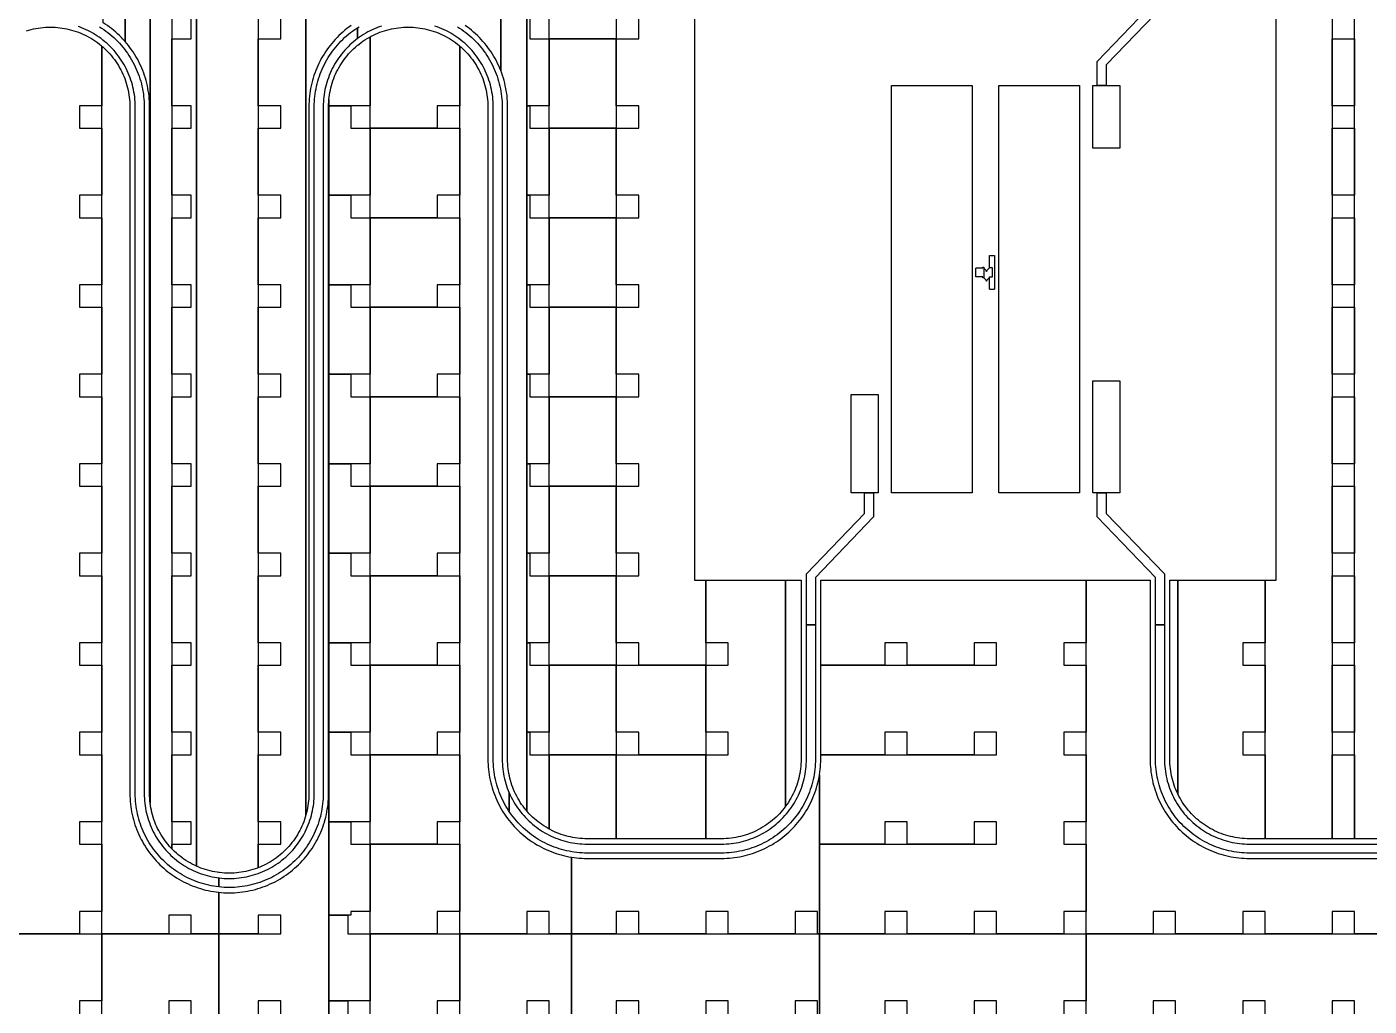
# Model space of a CAD drawing. Extents: x -4500 to 4500, y -3250 to 3250.
# Drawn here: x -1071 to 429, y 57 to 1151 of the extents above; entities that cross this region are included whole.
import ezdxf

# ---------------------------------------------------------------- set-up
doc = ezdxf.new("R2010")
doc.units = 0
for name, color, linetype in [('L136D1_1t1_SIS_junction', 5, 'CONTINUOUS'), ('L1D10', 1, 'CONTINUOUS'), ('L1D100', 4, 'CONTINUOUS'), ('L1D11', 2, 'CONTINUOUS')]:
    doc.layers.add(name, color=color, linetype=linetype)

# ---------------------------------------------------------------- blocks, each defined once
blk = doc.blocks.new('TOP_main_1_Cheese_100')
at = {"layer": 'L1D100'}
for points in [[(445.01, 243.6), (412.5, 243.6), (412.5, 1956.6), (506.006, 1956.6)], [(-541.621, 1463.6), (-541.621, 1101.798), (-542.734, 1104.535), (-543.919, 1107.242), (-545.175, 1109.916), (-546.503, 1112.556), (-547.9, 1115.16), (-549.366, 1117.725), (-550.9, 1120.251), (-552.5, 1122.735), (-554.167, 1125.175), (-555.897, 1127.57), (-557.691, 1129.919), (-559.546, 1132.218), (-561.462, 1134.468), (-563.437, 1136.665), (-565.47, 1138.81), (-567.56, 1140.899), (-569.704, 1142.932), (-571.902, 1144.907), (-574.151, 1146.823), (-576.451, 1148.679), (-578.799, 1150.472), (-581.194, 1152.203)], [(-933.351, 1237.5), (-933.351, 283.394), (-933.635, 286.067), (-933.838, 288.747), (-933.959, 291.433), (-934, 294.12), (-934, 1061.38), (-934.039, 1064.334), (-934.157, 1067.287), (-934.354, 1070.235), (-934.629, 1073.177), (-934.982, 1076.111), (-935.413, 1079.034), (-935.922, 1081.945), (-936.508, 1084.841), (-937.171, 1087.72), (-937.91, 1090.581), (-938.726, 1093.421), (-939.616, 1096.239), (-940.582, 1099.032), (-941.621, 1101.798), (-942.734, 1104.535), (-943.919, 1107.242), (-945.175, 1109.916), (-946.503, 1112.556), (-947.9, 1115.16), (-949.366, 1117.725), (-950.9, 1120.251), (-952.5, 1122.735), (-954.167, 1125.175), (-955.897, 1127.57), (-957.691, 1129.919), (-959.546, 1132.218), (-961.462, 1134.468), (-961.462, 1237.5)], [(-909, 1237.5), (-909, 232.292), (-909.807, 233.124), (-911.62, 235.109), (-913.372, 237.148), (-913.656, 237.5), (-915.061, 239.239), (-916.687, 241.379), (-918.247, 243.568), (-919.741, 245.803), (-921.166, 248.083), (-922.522, 250.404), (-923.807, 252.765), (-925.02, 255.164), (-926.16, 257.598), (-927.226, 260.065), (-928.217, 262.564), (-929.132, 265.092), (-929.971, 267.646), (-930.731, 270.224), (-931.414, 272.824), (-932.018, 275.443), (-932.542, 278.08), (-932.987, 280.731), (-933.351, 283.394), (-933.351, 1237.5)], [(-881.533, 1237.5), (-881.533, 212.971), (-883.967, 214.111), (-886.366, 215.324), (-888.727, 216.609), (-891.048, 217.965), (-893.327, 219.39), (-895.562, 220.883), (-897.751, 222.443), (-899.892, 224.069), (-901.983, 225.759), (-904.021, 227.511), (-906.006, 229.323), (-907.935, 231.195), (-909, 232.292), (-909, 237.5), (-887.5, 237.5), (-887.5, 262.5), (-909, 262.5), (-909, 337.5), (-887.5, 337.5), (-887.5, 362.5), (-909, 362.5), (-909, 437.5), (-887.5, 437.5), (-887.5, 462.5), (-909, 462.5), (-909, 537.5), (-887.5, 537.5), (-887.5, 562.5), (-909, 562.5), (-909, 637.5), (-887.5, 637.5), (-887.5, 662.5), (-909, 662.5), (-909, 737.5), (-887.5, 737.5), (-887.5, 762.5), (-909, 762.5), (-909, 837.5), (-887.5, 837.5), (-887.5, 862.5), (-909, 862.5), (-909, 937.5), (-887.5, 937.5), (-887.5, 962.5), (-909, 962.5), (-909, 1037.5), (-887.5, 1037.5), (-887.5, 1062.5), (-909, 1062.5), (-909, 1137.5), (-887.5, 1137.5), (-887.5, 1162.5)], [(-812.5, 1237.5), (-812.5, 211.284), (-813.434, 210.913), (-815.961, 209.998), (-818.515, 209.16), (-821.093, 208.399), (-823.693, 207.716), (-826.313, 207.113), (-828.949, 206.588), (-831.6, 206.144), (-834.263, 205.779), (-836.937, 205.496), (-839.617, 205.293), (-842.302, 205.171), (-844.99, 205.13), (-845.01, 205.13), (-847.698, 205.171), (-850.383, 205.293), (-853.063, 205.496), (-855.737, 205.779), (-856.808, 205.926), (-858.4, 206.144), (-861.051, 206.588), (-863.687, 207.113), (-866.307, 207.716), (-868.907, 208.399), (-871.485, 209.16), (-874.039, 209.998), (-876.566, 210.913), (-879.065, 211.904), (-881.533, 212.971), (-881.533, 1237.5)], [(-759.269, 1237.5), (-759.269, 270.224), (-760.029, 267.646), (-760.868, 265.092), (-761.783, 262.564), (-762.774, 260.065), (-763.84, 257.598), (-764.98, 255.164), (-766.193, 252.765), (-767.478, 250.404), (-768.834, 248.083), (-770.259, 245.803), (-771.753, 243.568), (-773.313, 241.379), (-774.939, 239.239), (-776.628, 237.148), (-778.38, 235.109), (-780.193, 233.124), (-782.065, 231.195), (-783.994, 229.323), (-785.979, 227.511), (-788.017, 225.759), (-790.108, 224.069), (-792.249, 222.443), (-794.438, 220.883), (-796.673, 219.39), (-798.952, 217.965), (-801.273, 216.609), (-803.634, 215.324), (-806.033, 214.111), (-808.467, 212.971), (-810.935, 211.904), (-812.5, 211.284), (-812.5, 237.5), (-787.5, 237.5), (-787.5, 262.5), (-812.5, 262.5), (-812.5, 337.5), (-787.5, 337.5), (-787.5, 362.5), (-812.5, 362.5), (-812.5, 437.5), (-787.5, 437.5), (-787.5, 462.5), (-812.5, 462.5), (-812.5, 537.5), (-787.5, 537.5), (-787.5, 562.5), (-812.5, 562.5), (-812.5, 637.5), (-787.5, 637.5), (-787.5, 662.5), (-812.5, 662.5), (-812.5, 737.5), (-787.5, 737.5), (-787.5, 762.5), (-812.5, 762.5), (-812.5, 837.5), (-787.5, 837.5), (-787.5, 862.5), (-812.5, 862.5), (-812.5, 937.5), (-787.5, 937.5), (-787.5, 962.5), (-812.5, 962.5), (-812.5, 1037.5), (-787.5, 1037.5), (-787.5, 1062.5), (-812.5, 1062.5), (-812.5, 1137.5), (-787.5, 1137.5), (-787.5, 1162.5)], [(-708.806, 1152.203), (-711.201, 1150.472), (-713.549, 1148.679), (-715.849, 1146.823), (-718.098, 1144.907), (-720.296, 1142.932), (-722.44, 1140.899), (-724.53, 1138.81), (-726.563, 1136.665), (-728.538, 1134.468), (-730.454, 1132.218), (-732.309, 1129.919), (-734.103, 1127.57), (-735.833, 1125.175), (-737.5, 1122.735), (-739.1, 1120.251), (-740.634, 1117.725), (-742.1, 1115.16), (-743.497, 1112.556), (-744.825, 1109.916), (-746.081, 1107.242), (-747.266, 1104.535), (-748.379, 1101.798), (-749.418, 1099.032), (-750.384, 1096.239), (-751.274, 1093.421), (-752.09, 1090.581), (-752.829, 1087.72), (-753.492, 1084.841), (-754.078, 1081.945), (-754.587, 1079.034), (-755.018, 1076.111), (-755.371, 1073.177), (-755.646, 1070.235), (-755.843, 1067.287), (-755.961, 1064.334), (-756, 1061.38), (-756, 294.12), (-756.041, 291.433), (-756.162, 288.747), (-756.365, 286.067), (-756.649, 283.394), (-757.013, 280.731), (-757.458, 278.08), (-757.982, 275.443), (-758.586, 272.824), (-759.269, 270.224), (-759.269, 1237.5)], [(-325, 1182.6), (-325, 532.6), (-312.5, 532.6), (-312.5, 437.5), (-387.5, 437.5), (-387.5, 462.5), (-412.5, 462.5), (-412.5, 537.5), (-387.5, 537.5), (-387.5, 562.5), (-412.5, 562.5), (-412.5, 637.5), (-387.5, 637.5), (-387.5, 662.5), (-412.5, 662.5), (-412.5, 737.5), (-387.5, 737.5), (-387.5, 762.5), (-412.5, 762.5), (-412.5, 837.5), (-387.5, 837.5), (-387.5, 862.5), (-412.5, 862.5), (-412.5, 937.5), (-387.5, 937.5), (-387.5, 962.5), (-412.5, 962.5), (-412.5, 1037.5), (-387.5, 1037.5), (-387.5, 1062.5), (-412.5, 1062.5), (-412.5, 1137.5), (-387.5, 1137.5), (-387.5, 1162.5)], [(-512.5, 1162.5), (-512.5, 274.603), (-513.372, 275.617), (-515.061, 277.708), (-516.687, 279.849), (-518.247, 282.038), (-519.741, 284.273), (-521.166, 286.552), (-522.522, 288.873), (-523.807, 291.234), (-525.02, 293.633), (-526.16, 296.067), (-527.226, 298.535), (-528.217, 301.034), (-529.132, 303.561), (-529.971, 306.115), (-530.454, 307.753), (-530.731, 308.693), (-531.414, 311.293), (-532.018, 313.913), (-532.542, 316.549), (-532.987, 319.2), (-533.351, 321.863), (-533.635, 324.537), (-533.838, 327.217), (-533.959, 329.902), (-534, 332.59), (-534, 1061.38), (-534.015, 1062.5), (-534.039, 1064.334), (-534.157, 1067.287), (-534.354, 1070.235), (-534.629, 1073.177), (-534.982, 1076.111), (-535.413, 1079.034), (-535.922, 1081.945), (-536.508, 1084.841), (-537.171, 1087.72), (-537.91, 1090.581), (-538.726, 1093.421), (-539.616, 1096.239), (-540.582, 1099.032), (-541.621, 1101.798), (-541.621, 1162.5)], [(-1071.485, 1146.34), (-1068.907, 1147.101), (-1066.307, 1147.784), (-1063.687, 1148.387), (-1061.051, 1148.912), (-1058.4, 1149.356), (-1055.737, 1149.721), (-1053.063, 1150.004), (-1050.383, 1150.207), (-1047.698, 1150.329), (-1045.01, 1150.37), (-1044.99, 1150.37), (-1042.302, 1150.329), (-1039.617, 1150.207), (-1036.937, 1150.004), (-1034.263, 1149.721), (-1031.6, 1149.356), (-1028.949, 1148.912), (-1026.313, 1148.387), (-1023.693, 1147.784), (-1021.093, 1147.101), (-1018.515, 1146.34), (-1015.961, 1145.502), (-1013.434, 1144.587), (-1010.935, 1143.596), (-1008.467, 1142.529), (-1006.033, 1141.389), (-1003.634, 1140.176), (-1001.273, 1138.891), (-998.952, 1137.535), (-996.673, 1136.11), (-994.438, 1134.617), (-992.249, 1133.057), (-990.108, 1131.431), (-988.017, 1129.741), (-987.5, 1129.297), (-987.5, 1062.5), (-1012.5, 1062.5), (-1012.5, 1037.5), (-987.5, 1037.5), (-987.5, 962.5), (-1012.5, 962.5), (-1012.5, 937.5), (-987.5, 937.5), (-987.5, 862.5), (-1012.5, 862.5), (-1012.5, 837.5), (-987.5, 837.5), (-987.5, 762.5), (-1012.5, 762.5), (-1012.5, 737.5), (-987.5, 737.5), (-987.5, 662.5), (-1012.5, 662.5), (-1012.5, 637.5), (-987.5, 637.5), (-987.5, 562.5), (-1012.5, 562.5), (-1012.5, 537.5), (-987.5, 537.5), (-987.5, 462.5), (-1012.5, 462.5), (-1012.5, 437.5), (-987.5, 437.5), (-987.5, 362.5), (-1012.5, 362.5), (-1012.5, 337.5), (-987.5, 337.5), (-987.5, 262.5), (-1012.5, 262.5), (-1012.5, 237.5), (-987.5, 237.5), (-987.5, 162.5), (-1012.5, 162.5), (-1012.5, 137.5), (-1087.5, 137.5)], [(-787.5, 37.5), (-787.5, 62.5), (-812.5, 62.5), (-812.5, 37.5)], [(-856.808, 37.5), (-856.808, 137.5), (-787.5, 137.5), (-787.5, 158.13), (-812.5, 158.13), (-812.5, 137.5), (-856.808, 137.5), (-856.808, 183.759), (-853.865, 183.484), (-850.917, 183.288), (-847.965, 183.17), (-845.01, 183.13), (-844.99, 183.13), (-842.035, 183.17), (-839.083, 183.288), (-836.135, 183.484), (-833.192, 183.759), (-830.259, 184.112), (-827.336, 184.544), (-824.425, 185.052), (-821.529, 185.638), (-818.649, 186.301), (-815.788, 187.041), (-812.948, 187.856), (-810.131, 188.747), (-807.338, 189.712), (-804.572, 190.751), (-801.834, 191.864), (-799.128, 193.049), (-796.453, 194.306), (-793.813, 195.633), (-791.21, 197.031), (-788.644, 198.497), (-786.119, 200.03), (-783.635, 201.631), (-781.194, 203.297), (-778.799, 205.028), (-776.451, 206.821), (-774.151, 208.677), (-771.902, 210.593), (-769.704, 212.568), (-767.56, 214.601), (-765.47, 216.69), (-763.437, 218.835), (-761.462, 221.032), (-759.546, 223.282), (-757.691, 225.581), (-755.897, 227.93), (-754.167, 230.325), (-752.5, 232.765), (-750.9, 235.249), (-749.366, 237.775), (-747.9, 240.34), (-746.503, 242.944), (-745.175, 245.584), (-743.919, 248.258), (-742.734, 250.965), (-741.621, 253.702), (-740.582, 256.468), (-739.616, 259.261), (-738.726, 262.079), (-738.605, 262.5), (-737.91, 264.919), (-737.171, 267.78), (-736.508, 270.659), (-735.922, 273.555), (-735.413, 276.466), (-734.982, 279.389), (-734.629, 282.323), (-734.354, 285.265), (-734.157, 288.213), (-734.039, 291.166), (-734, 294.12), (-734, 1061.38), (-733.983, 1062.5), (-733.959, 1064.067), (-733.838, 1066.753), (-733.635, 1069.433), (-733.635, -1059.576)], [(445.01, 137.5), (412.5, 137.5), (412.5, 162.5), (387.5, 162.5), (387.5, 137.5), (312.5, 137.5), (312.5, 162.5), (287.5, 162.5), (287.5, 137.5), (212.5, 137.5), (212.5, 162.5), (187.5, 162.5), (187.5, 137.5), (112.5, 137.5), (112.5, 532.6), (184, 532.6), (184, 332.59), (184.039, 329.635), (184.157, 326.683), (184.354, 323.735), (184.629, 320.792), (184.982, 317.859), (185.413, 314.936), (185.922, 312.025), (186.508, 309.129), (187.171, 306.249), (187.91, 303.388), (188.726, 300.548), (189.616, 297.731), (190.582, 294.938), (191.621, 292.172), (192.734, 289.434), (193.919, 286.728), (195.175, 284.053), (196.503, 281.413), (197.9, 278.81), (199.366, 276.244), (200.9, 273.719), (202.5, 271.235), (204.167, 268.794), (205.897, 266.399), (207.691, 264.051), (209.546, 261.751), (211.462, 259.502), (213.437, 257.304), (215.47, 255.16), (217.56, 253.07), (219.704, 251.037), (221.902, 249.062), (224.151, 247.146), (226.451, 245.291), (228.799, 243.497), (231.194, 241.767), (233.635, 240.1), (236.119, 238.5), (238.644, 236.966), (241.21, 235.5), (243.813, 234.103), (246.453, 232.775), (249.128, 231.519), (251.834, 230.334), (254.572, 229.221), (257.338, 228.182), (260.131, 227.216), (262.948, 226.326), (265.788, 225.51), (268.649, 224.771), (271.529, 224.108), (274.425, 223.522), (277.336, 223.013), (280.259, 222.582), (283.192, 222.229), (286.135, 221.954), (289.083, 221.757), (292.035, 221.639), (294.99, 221.6), (445.01, 221.6)]]:
    blk.add_lwpolyline(points, dxfattribs=at)
for points in [[(312.5, 243.6), (312.5, 532.6), (325, 532.6), (325, 1182.6), (312.5, 1182.6), (312.5, 1837.5), (387.5, 1837.5), (387.5, 243.6)], [(-961.462, 1134.468), (-963.437, 1136.665), (-964.229, 1137.5), (-965.47, 1138.81), (-967.56, 1140.899), (-969.704, 1142.932), (-971.902, 1144.907), (-974.151, 1146.823), (-976.354, 1148.601), (-976.451, 1148.679), (-978.799, 1150.472), (-981.194, 1152.203), (-983.635, 1153.869), (-985.869, 1155.309), (-985.869, 1237.5), (-961.462, 1237.5)], [(-487.5, 1137.5), (-487.5, 1237.5), (-412.5, 1237.5), (-412.5, 1137.5)], [(-512.5, 1062.5), (-512.5, 1162.5), (-509, 1162.5), (-509, 1137.5), (-487.5, 1137.5), (-487.5, 1062.5)], [(-687.5, 1037.5), (-687.5, 1139.559), (-686.366, 1140.176), (-683.967, 1141.389), (-681.533, 1142.529), (-679.065, 1143.596), (-676.566, 1144.587), (-674.039, 1145.502), (-671.485, 1146.34), (-668.907, 1147.101), (-666.307, 1147.784), (-663.687, 1148.387), (-661.051, 1148.912), (-658.4, 1149.356), (-655.737, 1149.721), (-653.063, 1150.004), (-650.383, 1150.207), (-647.698, 1150.329), (-645.01, 1150.37), (-644.99, 1150.37), (-642.302, 1150.329), (-639.617, 1150.207), (-636.937, 1150.004), (-634.263, 1149.721), (-631.6, 1149.356), (-628.949, 1148.912), (-626.313, 1148.387), (-623.693, 1147.784), (-621.093, 1147.101), (-618.515, 1146.34), (-615.961, 1145.502), (-613.434, 1144.587), (-610.935, 1143.596), (-608.467, 1142.529), (-606.033, 1141.389), (-603.634, 1140.176), (-601.273, 1138.891), (-598.952, 1137.535), (-596.673, 1136.11), (-594.438, 1134.617), (-592.249, 1133.057), (-590.108, 1131.431), (-588.017, 1129.741), (-587.5, 1129.297), (-587.5, 1062.5), (-612.5, 1062.5), (-612.5, 1037.5)], [(-987.5, 137.5), (-987.5, 1129.297), (-985.979, 1127.989), (-983.994, 1126.177), (-982.065, 1124.305), (-980.193, 1122.376), (-978.38, 1120.391), (-976.628, 1118.352), (-974.939, 1116.261), (-973.313, 1114.121), (-971.753, 1111.932), (-970.259, 1109.697), (-968.834, 1107.417), (-967.478, 1105.096), (-966.193, 1102.735), (-964.98, 1100.336), (-963.84, 1097.902), (-962.774, 1095.435), (-961.783, 1092.936), (-960.868, 1090.408), (-960.029, 1087.854), (-959.269, 1085.276), (-958.586, 1082.676), (-957.982, 1080.057), (-957.458, 1077.42), (-957.013, 1074.769), (-956.649, 1072.106), (-956.365, 1069.433), (-956.162, 1066.753), (-956.041, 1064.067), (-956, 1061.38), (-956, 294.12), (-955.961, 291.166), (-955.843, 288.213), (-955.646, 285.265), (-955.371, 282.323), (-955.018, 279.389), (-954.587, 276.466), (-954.078, 273.555), (-953.492, 270.659), (-952.829, 267.78), (-952.09, 264.919), (-951.274, 262.079), (-950.384, 259.261), (-949.418, 256.468), (-948.379, 253.702), (-947.266, 250.965), (-946.081, 248.258), (-944.825, 245.584), (-943.497, 242.944), (-942.1, 240.34), (-940.634, 237.775), (-939.1, 235.249), (-937.5, 232.765), (-935.833, 230.325), (-934.103, 227.93), (-932.309, 225.581), (-930.454, 223.282), (-928.538, 221.032), (-926.563, 218.835), (-924.53, 216.69), (-922.44, 214.601), (-920.296, 212.568), (-918.098, 210.593), (-915.849, 208.677), (-913.549, 206.821), (-911.201, 205.028), (-908.806, 203.297), (-906.365, 201.631), (-903.881, 200.03), (-901.356, 198.497), (-898.79, 197.031), (-896.187, 195.633), (-893.547, 194.306), (-890.872, 193.049), (-888.166, 191.864), (-885.428, 190.751), (-882.662, 189.712), (-879.869, 188.747), (-877.052, 187.856), (-874.212, 187.041), (-871.351, 186.301), (-868.471, 185.638), (-865.575, 185.052), (-862.664, 184.544), (-859.741, 184.112), (-856.808, 183.759), (-856.808, 137.5), (-887.5, 137.5), (-887.5, 158.13), (-912.5, 158.13), (-912.5, 137.5)], [(-733.635, 1062.5), (-733.635, 1069.433), (-733.351, 1072.106), (-732.987, 1074.769), (-732.542, 1077.42), (-732.018, 1080.057), (-731.414, 1082.676), (-730.731, 1085.276), (-729.971, 1087.854), (-729.132, 1090.408), (-728.217, 1092.936), (-727.226, 1095.435), (-726.16, 1097.902), (-725.02, 1100.336), (-723.807, 1102.735), (-722.522, 1105.096), (-721.166, 1107.417), (-719.741, 1109.697), (-718.247, 1111.932), (-716.687, 1114.121), (-715.061, 1116.261), (-713.372, 1118.352), (-711.62, 1120.391), (-709.807, 1122.376), (-707.935, 1124.305), (-706.006, 1126.177), (-704.021, 1127.989), (-701.983, 1129.741), (-701.356, 1130.248), (-699.892, 1131.431), (-697.751, 1133.057), (-695.562, 1134.617), (-693.327, 1136.11), (-691.048, 1137.535), (-688.727, 1138.891), (-687.5, 1139.559), (-687.5, 1062.5)], [(-587.5, 137.5), (-587.5, 1129.297), (-585.979, 1127.989), (-583.994, 1126.177), (-582.065, 1124.305), (-580.193, 1122.376), (-578.38, 1120.391), (-576.628, 1118.352), (-574.939, 1116.261), (-573.313, 1114.121), (-571.753, 1111.932), (-570.259, 1109.697), (-568.834, 1107.417), (-567.478, 1105.096), (-566.193, 1102.735), (-564.98, 1100.336), (-563.84, 1097.902), (-562.774, 1095.435), (-561.783, 1092.936), (-560.868, 1090.408), (-560.029, 1087.854), (-559.269, 1085.276), (-558.586, 1082.676), (-557.982, 1080.057), (-557.458, 1077.42), (-557.013, 1074.769), (-556.649, 1072.106), (-556.365, 1069.433), (-556.162, 1066.753), (-556.041, 1064.067), (-556, 1061.38), (-556, 332.59), (-555.961, 329.635), (-555.843, 326.683), (-555.646, 323.735), (-555.371, 320.792), (-555.018, 317.859), (-554.587, 314.936), (-554.078, 312.025), (-553.492, 309.129), (-552.829, 306.249), (-552.09, 303.388), (-551.274, 300.548), (-550.384, 297.731), (-549.418, 294.938), (-548.379, 292.172), (-547.266, 289.434), (-546.081, 286.728), (-544.825, 284.053), (-543.497, 281.413), (-542.1, 278.81), (-540.634, 276.244), (-539.1, 273.719), (-537.5, 271.235), (-535.833, 268.794), (-534.103, 266.399), (-532.309, 264.051), (-530.454, 261.751), (-528.538, 259.502), (-526.563, 257.304), (-524.53, 255.16), (-522.44, 253.07), (-520.296, 251.037), (-518.098, 249.062), (-515.849, 247.146), (-513.549, 245.291), (-511.201, 243.497), (-508.806, 241.767), (-506.365, 240.1), (-503.881, 238.5), (-501.356, 236.966), (-498.79, 235.5), (-496.187, 234.103), (-493.547, 232.775), (-490.872, 231.519), (-488.166, 230.334), (-485.428, 229.221), (-482.662, 228.182), (-479.869, 227.216), (-477.052, 226.326), (-474.212, 225.51), (-471.351, 224.771), (-468.471, 224.108), (-465.575, 223.522), (-462.664, 223.013), (-462.664, 137.5), (-487.5, 137.5), (-487.5, 162.5), (-512.5, 162.5), (-512.5, 137.5)], [(-487.5, 1037.5), (-487.5, 1137.5), (-412.5, 1137.5), (-412.5, 1037.5)], [(387.5, 1062.5), (387.5, 1137.5), (412.5, 1137.5), (412.5, 1062.5)], [(-733.635, 962.5), (-733.635, 1062.5), (-709, 1062.5), (-709, 1037.5), (-687.5, 1037.5), (-687.5, 962.5)], [(-512.5, 962.5), (-512.5, 1062.5), (-509, 1062.5), (-509, 1037.5), (-487.5, 1037.5), (-487.5, 962.5)], [(-687.5, 937.5), (-687.5, 1037.5), (-587.5, 1037.5), (-587.5, 962.5), (-612.5, 962.5), (-612.5, 937.5)], [(-487.5, 937.5), (-487.5, 1037.5), (-412.5, 1037.5), (-412.5, 937.5)], [(387.5, 962.5), (387.5, 1037.5), (412.5, 1037.5), (412.5, 962.5)], [(-733.635, 862.5), (-733.635, 962.5), (-709, 962.5), (-709, 937.5), (-687.5, 937.5), (-687.5, 862.5)], [(-512.5, 862.5), (-512.5, 962.5), (-509, 962.5), (-509, 937.5), (-487.5, 937.5), (-487.5, 862.5)], [(-687.5, 837.5), (-687.5, 937.5), (-587.5, 937.5), (-587.5, 862.5), (-612.5, 862.5), (-612.5, 837.5)], [(-487.5, 837.5), (-487.5, 937.5), (-412.5, 937.5), (-412.5, 837.5)], [(387.5, 862.5), (387.5, 937.5), (412.5, 937.5), (412.5, 862.5)], [(-733.635, 762.5), (-733.635, 862.5), (-709, 862.5), (-709, 837.5), (-687.5, 837.5), (-687.5, 762.5)], [(-512.5, 762.5), (-512.5, 862.5), (-509, 862.5), (-509, 837.5), (-487.5, 837.5), (-487.5, 762.5)], [(-687.5, 737.5), (-687.5, 837.5), (-587.5, 837.5), (-587.5, 762.5), (-612.5, 762.5), (-612.5, 737.5)], [(-487.5, 737.5), (-487.5, 837.5), (-412.5, 837.5), (-412.5, 737.5)], [(387.5, 762.5), (387.5, 837.5), (412.5, 837.5), (412.5, 762.5)], [(-733.635, 662.5), (-733.635, 762.5), (-709, 762.5), (-709, 737.5), (-687.5, 737.5), (-687.5, 662.5)], [(-512.5, 662.5), (-512.5, 762.5), (-509, 762.5), (-509, 737.5), (-487.5, 737.5), (-487.5, 662.5)], [(-687.5, 637.5), (-687.5, 737.5), (-587.5, 737.5), (-587.5, 662.5), (-612.5, 662.5), (-612.5, 637.5)], [(-487.5, 637.5), (-487.5, 737.5), (-412.5, 737.5), (-412.5, 637.5)], [(387.5, 662.5), (387.5, 737.5), (412.5, 737.5), (412.5, 662.5)], [(-733.635, 562.5), (-733.635, 662.5), (-709, 662.5), (-709, 637.5), (-687.5, 637.5), (-687.5, 562.5)], [(-512.5, 562.5), (-512.5, 662.5), (-509, 662.5), (-509, 637.5), (-487.5, 637.5), (-487.5, 562.5)], [(-687.5, 537.5), (-687.5, 637.5), (-587.5, 637.5), (-587.5, 562.5), (-612.5, 562.5), (-612.5, 537.5)], [(-487.5, 537.5), (-487.5, 637.5), (-412.5, 637.5), (-412.5, 537.5)], [(387.5, 562.5), (387.5, 637.5), (412.5, 637.5), (412.5, 562.5)], [(-733.635, 462.5), (-733.635, 562.5), (-709, 562.5), (-709, 537.5), (-687.5, 537.5), (-687.5, 462.5)], [(-512.5, 462.5), (-512.5, 562.5), (-509, 562.5), (-509, 537.5), (-487.5, 537.5), (-487.5, 462.5)], [(-687.5, 437.5), (-687.5, 537.5), (-587.5, 537.5), (-587.5, 462.5), (-612.5, 462.5), (-612.5, 437.5)], [(-487.5, 437.5), (-487.5, 537.5), (-412.5, 537.5), (-412.5, 437.5)], [(-312.5, 243.6), (-312.5, 337.5), (-287.5, 337.5), (-287.5, 362.5), (-312.5, 362.5), (-312.5, 437.5), (-287.5, 437.5), (-287.5, 462.5), (-312.5, 462.5), (-312.5, 532.6), (-223.313, 532.6), (-223.313, 279.849), (-224.939, 277.708), (-226.628, 275.617), (-228.38, 273.579), (-230.193, 271.594), (-232.065, 269.665), (-233.994, 267.793), (-235.979, 265.98), (-238.017, 264.228), (-240.108, 262.539), (-242.249, 260.913), (-244.438, 259.353), (-246.673, 257.859), (-248.952, 256.434), (-251.273, 255.078), (-253.634, 253.793), (-256.033, 252.58), (-258.467, 251.44), (-260.935, 250.374), (-263.434, 249.383), (-265.961, 248.468), (-268.515, 247.629), (-271.093, 246.869), (-273.693, 246.186), (-276.313, 245.582), (-278.949, 245.058), (-281.6, 244.613), (-284.263, 244.249), (-286.937, 243.965), (-289.617, 243.762), (-292.302, 243.641), (-294.99, 243.6)], [(-223.313, 279.849), (-223.313, 532.6), (-206, 532.6), (-206, 332.59), (-206.041, 329.902), (-206.162, 327.217), (-206.365, 324.537), (-206.649, 321.863), (-207.013, 319.2), (-207.458, 316.549), (-207.982, 313.913), (-208.586, 311.293), (-209.269, 308.693), (-210.029, 306.115), (-210.868, 303.561), (-211.783, 301.034), (-212.774, 298.535), (-213.84, 296.067), (-214.98, 293.633), (-216.193, 291.234), (-217.478, 288.873), (-218.834, 286.552), (-220.259, 284.273), (-221.753, 282.038)], [(-185.413, 137.5), (-185.413, 237.5), (-112.5, 237.5), (-87.5, 237.5), (-12.5, 237.5), (12.5, 237.5), (12.5, 262.5), (-12.5, 262.5), (-12.5, 237.5), (-87.5, 237.5), (-87.5, 262.5), (-112.5, 262.5), (-112.5, 237.5), (-185.413, 237.5), (-185.413, 314.936), (-184.982, 317.859), (-184.629, 320.792), (-184.354, 323.735), (-184.157, 326.683), (-184.039, 329.635), (-184, 332.59), (-184, 337.5), (-112.5, 337.5), (-87.5, 337.5), (-12.5, 337.5), (12.5, 337.5), (12.5, 362.5), (-12.5, 362.5), (-12.5, 337.5), (-87.5, 337.5), (-87.5, 362.5), (-112.5, 362.5), (-112.5, 337.5), (-184, 337.5), (-184, 437.5), (-112.5, 437.5), (-87.5, 437.5), (-12.5, 437.5), (12.5, 437.5), (12.5, 462.5), (-12.5, 462.5), (-12.5, 437.5), (-87.5, 437.5), (-87.5, 462.5), (-112.5, 462.5), (-112.5, 437.5), (-184, 437.5), (-184, 532.6), (112.5, 532.6), (112.5, 462.5), (87.5, 462.5), (87.5, 437.5), (112.5, 437.5), (112.5, 362.5), (87.5, 362.5), (87.5, 337.5), (112.5, 337.5), (112.5, 262.5), (87.5, 262.5), (87.5, 237.5), (112.5, 237.5), (112.5, 162.5), (87.5, 162.5), (87.5, 137.5), (12.5, 137.5), (12.5, 162.5), (-12.5, 162.5), (-12.5, 137.5), (-87.5, 137.5), (-87.5, 162.5), (-112.5, 162.5), (-112.5, 137.5)], [(214.98, 293.633), (213.84, 296.067), (212.774, 298.535), (211.783, 301.034), (210.868, 303.561), (210.029, 306.115), (209.269, 308.693), (208.586, 311.293), (207.982, 313.913), (207.458, 316.549), (207.013, 319.2), (206.649, 321.863), (206.365, 324.537), (206.162, 327.217), (206.041, 329.902), (206, 332.59), (206, 532.6), (214.98, 532.6)], [(294.99, 243.6), (292.302, 243.641), (289.617, 243.762), (286.937, 243.965), (284.263, 244.249), (281.6, 244.613), (278.949, 245.058), (276.313, 245.582), (273.693, 246.186), (271.093, 246.869), (268.515, 247.629), (265.961, 248.468), (263.434, 249.383), (260.935, 250.374), (258.467, 251.44), (256.033, 252.58), (253.634, 253.793), (251.273, 255.078), (248.952, 256.434), (246.673, 257.859), (244.438, 259.353), (242.249, 260.913), (240.108, 262.539), (238.017, 264.228), (235.979, 265.98), (233.994, 267.793), (232.065, 269.665), (230.193, 271.594), (228.38, 273.579), (226.628, 275.617), (224.939, 277.708), (223.313, 279.849), (221.753, 282.038), (220.259, 284.273), (218.834, 286.552), (217.478, 288.873), (216.193, 291.234), (214.98, 293.633), (214.98, 532.6), (312.5, 532.6), (312.5, 462.5), (287.5, 462.5), (287.5, 437.5), (312.5, 437.5), (312.5, 362.5), (287.5, 362.5), (287.5, 337.5), (312.5, 337.5), (312.5, 243.6)], [(387.5, 462.5), (387.5, 537.5), (412.5, 537.5), (412.5, 462.5)], [(-733.635, 362.5), (-733.635, 462.5), (-709, 462.5), (-709, 437.5), (-687.5, 437.5), (-687.5, 362.5)], [(-512.5, 362.5), (-512.5, 462.5), (-509, 462.5), (-509, 437.5), (-487.5, 437.5), (-487.5, 362.5)], [(-687.5, 337.5), (-687.5, 437.5), (-587.5, 437.5), (-587.5, 362.5), (-612.5, 362.5), (-612.5, 337.5)], [(-487.5, 337.5), (-487.5, 437.5), (-412.5, 437.5), (-412.5, 337.5)], [(-387.5, 337.5), (-387.5, 362.5), (-412.5, 362.5), (-412.5, 437.5), (-312.5, 437.5), (-312.5, 337.5)], [(387.5, 362.5), (387.5, 437.5), (412.5, 437.5), (412.5, 362.5)], [(-733.635, 262.5), (-733.635, 362.5), (-709, 362.5), (-709, 337.5), (-687.5, 337.5), (-687.5, 262.5)], [(-487.5, 254.411), (-488.727, 255.078), (-491.048, 256.434), (-493.327, 257.859), (-495.562, 259.353), (-497.751, 260.913), (-499.892, 262.539), (-501.983, 264.228), (-504.021, 265.98), (-506.006, 267.793), (-507.935, 269.665), (-509.807, 271.594), (-511.62, 273.579), (-512.5, 274.603), (-512.5, 362.5), (-509, 362.5), (-509, 337.5), (-487.5, 337.5)], [(-687.5, 237.5), (-687.5, 337.5), (-587.5, 337.5), (-587.5, 262.5), (-612.5, 262.5), (-612.5, 237.5)], [(-445.01, 243.6), (-447.698, 243.641), (-450.383, 243.762), (-453.063, 243.965), (-455.737, 244.249), (-458.4, 244.613), (-461.051, 245.058), (-463.687, 245.582), (-466.307, 246.186), (-468.907, 246.869), (-471.485, 247.629), (-474.039, 248.468), (-476.566, 249.383), (-479.065, 250.374), (-481.533, 251.44), (-483.967, 252.58), (-486.366, 253.793), (-487.5, 254.411), (-487.5, 337.5), (-412.5, 337.5), (-412.5, 243.6)], [(-412.5, 243.6), (-412.5, 337.5), (-312.5, 337.5), (-312.5, 243.6)], [(387.5, 243.6), (387.5, 337.5), (412.5, 337.5), (412.5, 243.6)], [(-462.664, 137.5), (-462.664, 223.013), (-459.741, 222.582), (-456.808, 222.229), (-453.865, 221.954), (-450.917, 221.757), (-447.965, 221.639), (-445.01, 221.6), (-294.99, 221.6), (-292.035, 221.639), (-289.083, 221.757), (-286.135, 221.954), (-283.192, 222.229), (-280.259, 222.582), (-277.336, 223.013), (-274.425, 223.522), (-271.529, 224.108), (-268.649, 224.771), (-265.788, 225.51), (-262.948, 226.326), (-260.131, 227.216), (-257.338, 228.182), (-254.572, 229.221), (-251.834, 230.334), (-249.128, 231.519), (-246.453, 232.775), (-243.813, 234.103), (-241.21, 235.5), (-238.644, 236.966), (-237.765, 237.5), (-236.119, 238.5), (-233.635, 240.1), (-231.194, 241.767), (-228.799, 243.497), (-226.451, 245.291), (-224.151, 247.146), (-221.902, 249.062), (-219.704, 251.037), (-217.56, 253.07), (-215.47, 255.16), (-213.437, 257.304), (-211.462, 259.502), (-209.546, 261.751), (-207.691, 264.051), (-205.897, 266.399), (-204.167, 268.794), (-202.5, 271.235), (-200.9, 273.719), (-199.366, 276.244), (-197.9, 278.81), (-196.503, 281.413), (-195.175, 284.053), (-193.919, 286.728), (-192.734, 289.434), (-191.621, 292.172), (-190.582, 294.938), (-189.616, 297.731), (-188.726, 300.548), (-187.91, 303.388), (-187.171, 306.249), (-186.508, 309.129), (-185.922, 312.025), (-185.413, 314.936), (-185.413, 137.5), (-187.5, 137.5), (-187.5, 162.5), (-212.5, 162.5), (-212.5, 137.5), (-287.5, 137.5), (-287.5, 162.5), (-312.5, 162.5), (-312.5, 137.5), (-387.5, 137.5), (-387.5, 162.5), (-412.5, 162.5), (-412.5, 137.5)], [(-733.635, 158.13), (-733.635, 262.5), (-709, 262.5), (-709, 237.5), (-687.5, 237.5), (-687.5, 162.5), (-709, 162.5), (-709, 158.13)], [(-687.5, 137.5), (-687.5, 237.5), (-587.5, 237.5), (-587.5, 162.5), (-612.5, 162.5), (-612.5, 137.5)], [(-733.635, 62.5), (-733.635, 158.13), (-712.5, 158.13), (-712.5, 137.5), (-687.5, 137.5), (-687.5, 62.5)], [(-1087.5, 37.5), (-1087.5, 137.5), (-987.5, 137.5), (-987.5, 62.5), (-1012.5, 62.5), (-1012.5, 37.5)], [(-987.5, 37.5), (-987.5, 137.5), (-856.808, 137.5), (-856.808, 37.5), (-887.5, 37.5), (-887.5, 62.5), (-912.5, 62.5), (-912.5, 37.5)], [(-687.5, 37.5), (-687.5, 137.5), (-587.5, 137.5), (-587.5, 62.5), (-612.5, 62.5), (-612.5, 37.5)], [(-587.5, 37.5), (-587.5, 137.5), (-462.664, 137.5), (-462.664, 37.5), (-487.5, 37.5), (-487.5, 62.5), (-512.5, 62.5), (-512.5, 37.5)], [(-462.664, 37.5), (-462.664, 137.5), (-185.413, 137.5), (-185.413, 37.5), (-187.5, 37.5), (-187.5, 62.5), (-212.5, 62.5), (-212.5, 37.5), (-287.5, 37.5), (-287.5, 62.5), (-312.5, 62.5), (-312.5, 37.5), (-387.5, 37.5), (-387.5, 62.5), (-412.5, 62.5), (-412.5, 37.5)], [(-185.413, 37.5), (-185.413, 137.5), (112.5, 137.5), (112.5, 62.5), (87.5, 62.5), (87.5, 37.5), (12.5, 37.5), (12.5, 62.5), (-12.5, 62.5), (-12.5, 37.5), (-87.5, 37.5), (-87.5, 62.5), (-112.5, 62.5), (-112.5, 37.5)], [(112.5, 37.5), (112.5, 137.5), (445.01, 137.5), (445.01, 37.5), (412.5, 37.5), (412.5, 62.5), (387.5, 62.5), (387.5, 37.5), (312.5, 37.5), (312.5, 62.5), (287.5, 62.5), (287.5, 37.5), (212.5, 37.5), (212.5, 62.5), (187.5, 62.5), (187.5, 37.5)], [(-733.635, -237.5), (-733.635, 62.5), (-712.5, 62.5), (-712.5, 37.5), (-687.5, 37.5), (-687.5, -37.5), (-712.5, -37.5), (-712.5, -62.5), (-687.5, -62.5), (-687.5, -137.5), (-712.5, -137.5), (-712.5, -162.5), (-687.5, -162.5), (-687.5, -237.5)]]:
    blk.add_lwpolyline(points, close=True, dxfattribs=at)
blk = doc.blocks.new('TOP_main_1')
at = {"layer": 'L1D10'}
for points in [[(-105, 630.1), (-105, 1085.1), (-15, 1085.1), (-15, 630.1), (-15, 630.1)], [(15, 630.1), (15, 1085.1), (105, 1085.1), (105, 630.1), (105, 630.1)], [(120, 1015.1), (120, 1085.1), (150, 1085.1), (150, 1015.1), (120, 1015.1)], [(120, 630.1), (120, 755.1), (120, 755.1), (150, 755.1), (150, 630.1)], [(-150, 630.1), (-150, 740.1), (-120, 740.1), (-120, 740.1), (-120, 630.1)]]:
    blk.add_lwpolyline(points, close=True, dxfattribs=at)
at = {"layer": 'L1D11'}
for points in [[(125, 1085.1), (125, 1112.116), (190, 1179.616), (190, 1232.6), (200, 1232.6), (200, 1175.584), (135, 1108.084), (135, 1085.1)], [(-845.01, 189.13), (-847.903, 189.17), (-850.794, 189.29), (-853.68, 189.489), (-856.56, 189.768), (-856.56, 199.842), (-856.038, 199.773), (-853.289, 199.492), (-850.533, 199.291), (-847.773, 199.171), (-845.01, 199.13), (-844.99, 199.13), (-842.227, 199.171), (-839.467, 199.291), (-836.711, 199.492), (-833.962, 199.773), (-831.223, 200.133), (-828.495, 200.574), (-825.781, 201.093), (-823.084, 201.691), (-820.405, 202.367), (-817.747, 203.121), (-815.111, 203.952), (-812.502, 204.859), (-809.919, 205.842), (-807.366, 206.899), (-804.845, 208.03), (-802.359, 209.234), (-799.908, 210.51), (-797.495, 211.857), (-795.122, 213.273), (-792.792, 214.757), (-790.506, 216.309), (-788.266, 217.927), (-786.074, 219.609), (-783.932, 221.354), (-781.841, 223.161), (-779.804, 225.027), (-777.822, 226.952), (-775.897, 228.934), (-774.03, 230.972), (-772.223, 233.062), (-770.478, 235.204), (-768.796, 237.396), (-767.179, 239.636), (-765.627, 241.923), (-764.142, 244.253), (-762.726, 246.625), (-761.38, 249.038), (-760.104, 251.489), (-758.9, 253.976), (-757.769, 256.497), (-756.711, 259.05), (-755.729, 261.632), (-754.821, 264.242), (-753.991, 266.877), (-753.237, 269.535), (-752.56, 272.214), (-751.962, 274.912), (-751.443, 277.626), (-751.003, 280.353), (-750.642, 283.093), (-750.361, 285.842), (-750.161, 288.597), (-750.04, 291.358), (-750, 294.12), (-750, 1061.38), (-749.96, 1064.272), (-749.841, 1067.163), (-749.641, 1070.05), (-749.363, 1072.929), (-749.005, 1075.8), (-748.568, 1078.66), (-748.053, 1081.507), (-747.459, 1084.339), (-746.787, 1087.153), (-746.039, 1089.948), (-745.213, 1092.721), (-744.311, 1095.47), (-743.334, 1098.193), (-742.283, 1100.888), (-741.157, 1103.554), (-739.958, 1106.187), (-738.688, 1108.786), (-737.346, 1111.349), (-735.934, 1113.875), (-734.453, 1116.36), (-732.904, 1118.804), (-731.288, 1121.204), (-729.607, 1123.558), (-727.862, 1125.866), (-726.054, 1128.124), (-724.184, 1130.332), (-722.254, 1132.487), (-720.265, 1134.589), (-718.219, 1136.635), (-716.118, 1138.623), (-713.962, 1140.553), (-711.755, 1142.423), (-709.496, 1144.231), (-707.189, 1145.977), (-704.834, 1147.658), (-702.434, 1149.274), (-701.734, 1149.717), (-701.734, 1137.573), (-703.926, 1135.891), (-706.068, 1134.146), (-708.159, 1132.339), (-710.196, 1130.473), (-712.178, 1128.548), (-714.103, 1126.566), (-715.97, 1124.528), (-717.777, 1122.438), (-719.522, 1120.296), (-721.204, 1118.104), (-722.821, 1115.864), (-724.373, 1113.577), (-725.858, 1111.247), (-727.274, 1108.875), (-728.62, 1106.462), (-729.896, 1104.011), (-731.1, 1101.524), (-732.231, 1099.003), (-733.289, 1096.45), (-734.271, 1093.868), (-735.179, 1091.258), (-736.009, 1088.623), (-736.763, 1085.965), (-737.44, 1083.286), (-738.038, 1080.588), (-738.557, 1077.874), (-738.997, 1075.147), (-739.358, 1072.407), (-739.639, 1069.658), (-739.839, 1066.903), (-739.96, 1064.142), (-740, 1061.38), (-740, 294.12), (-740.04, 291.228), (-740.159, 288.337), (-740.359, 285.45), (-740.637, 282.571), (-740.995, 279.7), (-741.432, 276.84), (-741.947, 273.993), (-742.541, 271.161), (-743.213, 268.347), (-743.961, 265.552), (-744.787, 262.779), (-745.689, 260.03), (-746.666, 257.307), (-747.717, 254.612), (-748.843, 251.946), (-750.042, 249.313), (-751.312, 246.714), (-752.654, 244.151), (-754.066, 241.625), (-755.547, 239.14), (-757.096, 236.696), (-758.712, 234.296), (-760.393, 231.942), (-762.138, 229.634), (-763.946, 227.376), (-765.816, 225.168), (-767.746, 223.013), (-769.735, 220.911), (-771.781, 218.865), (-773.882, 216.877), (-776.038, 214.947), (-778.245, 213.077), (-780.504, 211.269), (-782.811, 209.523), (-785.166, 207.842), (-787.566, 206.226), (-790.01, 204.677), (-792.495, 203.196), (-795.02, 201.785), (-797.584, 200.443), (-800.183, 199.172), (-802.816, 197.973), (-805.481, 196.848), (-808.177, 195.796), (-810.9, 194.819), (-813.649, 193.917), (-816.422, 193.092), (-819.216, 192.343), (-822.031, 191.672), (-824.862, 191.078), (-827.709, 190.562), (-830.569, 190.126), (-833.44, 189.768), (-836.32, 189.489), (-839.206, 189.29), (-842.097, 189.17), (-844.99, 189.13)], [(-200, 482.6), (-200, 539.616), (-135, 607.116), (-135, 630.1), (-125, 630.1), (-125, 603.084), (-190, 535.584), (-190, 482.6)], [(190, 482.6), (190, 535.584), (125, 603.084), (125, 630.1), (135, 630.1), (135, 607.116), (200, 539.616), (200, 482.6)], [(-445.01, 227.6), (-447.903, 227.64), (-450.794, 227.759), (-453.68, 227.959), (-456.56, 228.237), (-459.431, 228.595), (-462.291, 229.032), (-465.138, 229.547), (-467.969, 230.141), (-470.784, 230.813), (-473.578, 231.561), (-476.351, 232.387), (-479.1, 233.289), (-481.823, 234.266), (-484.519, 235.317), (-487.184, 236.443), (-489.817, 237.642), (-492.416, 238.912), (-494.98, 240.254), (-497.505, 241.666), (-499.99, 243.147), (-502.434, 244.696), (-504.834, 246.312), (-507.189, 247.993), (-509.496, 249.738), (-511.755, 251.546), (-513.962, 253.416), (-516.118, 255.346), (-518.219, 257.335), (-520.265, 259.381), (-522.254, 261.482), (-524.184, 263.638), (-526.054, 265.845), (-527.862, 268.104), (-529.607, 270.411), (-531.288, 272.766), (-532.231, 274.167), (-532.231, 294.966), (-531.1, 292.445), (-529.896, 289.959), (-528.62, 287.508), (-527.274, 285.095), (-525.858, 282.722), (-524.373, 280.392), (-522.821, 278.106), (-521.204, 275.866), (-519.522, 273.674), (-517.777, 271.532), (-515.97, 269.441), (-514.103, 267.404), (-512.178, 265.422), (-510.196, 263.497), (-508.159, 261.63), (-506.068, 259.823), (-503.926, 258.078), (-501.734, 256.396), (-499.494, 254.779), (-497.208, 253.227), (-494.878, 251.742), (-492.505, 250.326), (-490.092, 248.98), (-487.641, 247.704), (-485.155, 246.5), (-482.634, 245.369), (-480.081, 244.311), (-477.498, 243.329), (-474.889, 242.421), (-472.253, 241.591), (-469.595, 240.837), (-466.916, 240.16), (-464.219, 239.562), (-461.505, 239.043), (-458.777, 238.603), (-456.038, 238.242), (-453.289, 237.961), (-450.533, 237.761), (-447.773, 237.64), (-445.01, 237.6), (-294.99, 237.6), (-292.227, 237.64), (-289.467, 237.761), (-286.711, 237.961), (-283.962, 238.242), (-281.223, 238.603), (-278.495, 239.043), (-275.781, 239.562), (-273.084, 240.16), (-270.405, 240.837), (-267.747, 241.591), (-265.111, 242.421), (-262.502, 243.329), (-259.919, 244.311), (-257.366, 245.369), (-254.845, 246.5), (-252.359, 247.704), (-249.908, 248.98), (-247.495, 250.326), (-245.122, 251.742), (-242.792, 253.227), (-240.506, 254.779), (-238.266, 256.396), (-236.074, 258.078), (-233.932, 259.823), (-231.841, 261.63), (-229.804, 263.497), (-227.822, 265.422), (-225.897, 267.404), (-224.03, 269.441), (-222.223, 271.532), (-220.478, 273.674), (-218.796, 275.866), (-217.179, 278.106), (-215.627, 280.392), (-214.142, 282.722), (-212.726, 285.095), (-211.38, 287.508), (-210.104, 289.959), (-208.9, 292.445), (-207.769, 294.966), (-206.711, 297.519), (-205.729, 300.102), (-204.821, 302.711), (-203.991, 305.347), (-203.237, 308.005), (-202.56, 310.684), (-201.962, 313.381), (-201.443, 316.095), (-201.003, 318.823), (-200.642, 321.562), (-200.361, 324.311), (-200.161, 327.067), (-200.04, 329.827), (-200, 332.59), (-200, 482.6), (-190, 482.6), (-190, 332.59), (-190.04, 329.697), (-190.159, 326.806), (-190.359, 323.92), (-190.637, 321.04), (-190.995, 318.169), (-191.432, 315.309), (-191.947, 312.462), (-192.541, 309.631), (-193.213, 306.816), (-193.961, 304.022), (-194.787, 301.249), (-195.689, 298.5), (-196.666, 295.777), (-197.717, 293.081), (-198.843, 290.416), (-200.042, 287.783), (-201.312, 285.184), (-202.654, 282.62), (-204.066, 280.095), (-205.547, 277.61), (-207.096, 275.166), (-208.712, 272.766), (-210.393, 270.411), (-212.138, 268.104), (-213.946, 265.845), (-215.816, 263.638), (-217.746, 261.482), (-219.735, 259.381), (-221.781, 257.335), (-223.882, 255.346), (-226.038, 253.416), (-228.245, 251.546), (-230.504, 249.738), (-232.811, 247.993), (-235.166, 246.312), (-237.566, 244.696), (-240.01, 243.147), (-242.495, 241.666), (-245.02, 240.254), (-247.584, 238.912), (-250.183, 237.642), (-252.816, 236.443), (-255.481, 235.317), (-258.177, 234.266), (-260.9, 233.289), (-263.649, 232.387), (-266.422, 231.561), (-269.216, 230.813), (-272.031, 230.141), (-274.862, 229.547), (-277.709, 229.032), (-280.569, 228.595), (-283.44, 228.237), (-286.32, 227.959), (-289.206, 227.759), (-292.097, 227.64), (-294.99, 227.6)]]:
    blk.add_lwpolyline(points, close=True, dxfattribs=at)
for points in [[(-990.01, 1150.823), (-987.566, 1149.274), (-985.166, 1147.658), (-982.811, 1145.977), (-980.504, 1144.231), (-978.245, 1142.423), (-976.038, 1140.553), (-973.882, 1138.623), (-971.781, 1136.635), (-969.735, 1134.589), (-967.746, 1132.487), (-965.816, 1130.332), (-963.946, 1128.124), (-962.138, 1125.866), (-960.393, 1123.558), (-958.712, 1121.204), (-957.096, 1118.804), (-955.547, 1116.36), (-954.066, 1113.875), (-952.654, 1111.349), (-951.312, 1108.786), (-950.042, 1106.187), (-948.843, 1103.554), (-947.717, 1100.888), (-946.666, 1098.193), (-945.689, 1095.47), (-944.787, 1092.721), (-943.961, 1089.948), (-943.213, 1087.153), (-942.541, 1084.339), (-941.947, 1081.507), (-941.432, 1078.66), (-940.995, 1075.8), (-940.637, 1072.929), (-940.359, 1070.05), (-940.159, 1067.163), (-940.04, 1064.272), (-940, 1061.38), (-940, 294.12), (-939.96, 291.358), (-939.839, 288.597), (-939.639, 285.842), (-939.358, 283.093), (-938.997, 280.353), (-938.557, 277.626), (-938.038, 274.912), (-937.44, 272.214), (-936.763, 269.535), (-936.009, 266.877), (-935.179, 264.242), (-934.271, 261.632), (-933.289, 259.05), (-932.231, 256.497), (-931.1, 253.976), (-929.896, 251.489), (-928.62, 249.038), (-927.274, 246.625), (-925.858, 244.253), (-924.373, 241.923), (-922.821, 239.636), (-921.204, 237.396), (-919.522, 235.204), (-917.777, 233.062), (-915.97, 230.972), (-914.103, 228.934), (-912.178, 226.952), (-910.196, 225.027), (-908.159, 223.161), (-906.068, 221.354), (-903.926, 219.609), (-901.734, 217.927), (-899.494, 216.309), (-897.208, 214.757), (-894.878, 213.273), (-892.505, 211.857), (-890.092, 210.51), (-887.641, 209.234), (-885.155, 208.03), (-882.634, 206.899), (-880.081, 205.842), (-877.498, 204.859), (-874.889, 203.952), (-872.253, 203.121), (-869.595, 202.367), (-866.916, 201.691), (-864.219, 201.093), (-861.505, 200.574), (-858.777, 200.133), (-856.56, 199.842), (-856.56, 189.768), (-859.431, 190.126), (-862.291, 190.562), (-865.138, 191.078), (-867.969, 191.672), (-870.784, 192.343), (-873.578, 193.092), (-876.351, 193.917), (-879.1, 194.819), (-881.823, 195.796), (-884.519, 196.848), (-887.184, 197.973), (-889.817, 199.172), (-892.416, 200.443), (-894.98, 201.785), (-897.505, 203.196), (-899.99, 204.677), (-902.434, 206.226), (-904.834, 207.842), (-907.189, 209.523), (-909.496, 211.269), (-911.755, 213.077), (-913.962, 214.947), (-916.118, 216.877), (-918.219, 218.865), (-920.265, 220.911), (-922.254, 223.013), (-924.184, 225.168), (-926.054, 227.376), (-927.862, 229.634), (-929.607, 231.942), (-931.288, 234.296), (-932.904, 236.696), (-934.453, 239.14), (-935.934, 241.625), (-937.346, 244.151), (-938.688, 246.714), (-939.958, 249.313), (-941.157, 251.946), (-942.283, 254.612), (-943.334, 257.307), (-944.311, 260.03), (-945.213, 262.779), (-946.039, 265.552), (-946.787, 268.347), (-947.459, 271.161), (-948.053, 273.993), (-948.568, 276.84), (-949.005, 279.7), (-949.363, 282.571), (-949.641, 285.45), (-949.841, 288.337), (-949.96, 291.228), (-950, 294.12), (-950, 1061.38), (-950.04, 1064.142), (-950.161, 1066.903), (-950.361, 1069.658), (-950.642, 1072.407), (-951.003, 1075.147), (-951.443, 1077.874), (-951.962, 1080.588), (-952.56, 1083.286), (-953.237, 1085.965), (-953.991, 1088.623), (-954.821, 1091.258), (-955.729, 1093.868), (-956.711, 1096.45), (-957.769, 1099.003), (-958.9, 1101.524), (-960.104, 1104.011), (-961.38, 1106.462), (-962.726, 1108.875), (-964.142, 1111.247), (-965.627, 1113.577), (-967.179, 1115.864), (-968.796, 1118.104), (-970.478, 1120.296), (-972.223, 1122.438), (-974.03, 1124.528), (-975.897, 1126.566), (-977.822, 1128.548), (-979.804, 1130.473), (-981.841, 1132.339), (-983.932, 1134.146), (-986.074, 1135.891), (-988.266, 1137.573), (-990.506, 1139.191), (-992.792, 1140.743), (-995.122, 1142.227), (-997.495, 1143.643), (-999.908, 1144.99), (-1002.359, 1146.266), (-1004.845, 1147.47), (-1007.366, 1148.601), (-1009.919, 1149.658), (-1012.502, 1150.641), (-1013.649, 1151.04)], [(-674.889, 1151.548), (-677.498, 1150.641), (-680.081, 1149.658), (-682.634, 1148.601), (-685.155, 1147.47), (-687.641, 1146.266), (-690.092, 1144.99), (-692.505, 1143.643), (-694.878, 1142.227), (-697.208, 1140.743), (-699.494, 1139.191), (-701.734, 1137.573), (-701.734, 1149.717), (-699.99, 1150.823)], [(-590.01, 1150.823), (-587.566, 1149.274), (-585.166, 1147.658), (-582.811, 1145.977), (-580.504, 1144.231), (-578.245, 1142.423), (-576.038, 1140.553), (-573.882, 1138.623), (-571.781, 1136.635), (-569.735, 1134.589), (-567.746, 1132.487), (-565.816, 1130.332), (-563.946, 1128.124), (-562.138, 1125.866), (-560.393, 1123.558), (-558.712, 1121.204), (-557.096, 1118.804), (-555.547, 1116.36), (-554.066, 1113.875), (-552.654, 1111.349), (-551.312, 1108.786), (-550.042, 1106.187), (-548.843, 1103.554), (-547.717, 1100.888), (-546.666, 1098.193), (-545.689, 1095.47), (-544.787, 1092.721), (-543.961, 1089.948), (-543.213, 1087.153), (-542.541, 1084.339), (-541.947, 1081.507), (-541.432, 1078.66), (-540.995, 1075.8), (-540.637, 1072.929), (-540.359, 1070.05), (-540.159, 1067.163), (-540.04, 1064.272), (-540, 1061.38), (-540, 332.59), (-539.96, 329.827), (-539.839, 327.067), (-539.639, 324.311), (-539.358, 321.562), (-538.997, 318.823), (-538.557, 316.095), (-538.038, 313.381), (-537.44, 310.684), (-536.763, 308.005), (-536.009, 305.347), (-535.179, 302.711), (-534.271, 300.102), (-533.289, 297.519), (-532.231, 294.966), (-532.231, 274.167), (-532.904, 275.166), (-534.453, 277.61), (-535.934, 280.095), (-537.346, 282.62), (-538.688, 285.184), (-539.958, 287.783), (-541.157, 290.416), (-542.283, 293.081), (-543.334, 295.777), (-544.311, 298.5), (-545.213, 301.249), (-546.039, 304.022), (-546.787, 306.816), (-547.459, 309.631), (-548.053, 312.462), (-548.568, 315.309), (-549.005, 318.169), (-549.363, 321.04), (-549.641, 323.92), (-549.841, 326.806), (-549.96, 329.697), (-550, 332.59), (-550, 1061.38), (-550.04, 1064.142), (-550.161, 1066.903), (-550.361, 1069.658), (-550.642, 1072.407), (-551.003, 1075.147), (-551.443, 1077.874), (-551.962, 1080.588), (-552.56, 1083.286), (-553.237, 1085.965), (-553.991, 1088.623), (-554.821, 1091.258), (-555.729, 1093.868), (-556.711, 1096.45), (-557.769, 1099.003), (-558.9, 1101.524), (-560.104, 1104.011), (-561.38, 1106.462), (-562.726, 1108.875), (-564.142, 1111.247), (-565.627, 1113.577), (-567.179, 1115.864), (-568.796, 1118.104), (-570.478, 1120.296), (-572.223, 1122.438), (-574.03, 1124.528), (-575.897, 1126.566), (-577.822, 1128.548), (-579.804, 1130.473), (-581.841, 1132.339), (-583.932, 1134.146), (-586.074, 1135.891), (-588.266, 1137.573), (-590.506, 1139.191), (-592.792, 1140.743), (-595.122, 1142.227), (-597.495, 1143.643), (-599.908, 1144.99), (-602.359, 1146.266), (-604.845, 1147.47), (-607.366, 1148.601), (-609.919, 1149.658), (-612.502, 1150.641), (-615.111, 1151.548)], [(445.01, 227.6), (294.99, 227.6), (292.097, 227.64), (289.206, 227.759), (286.32, 227.959), (283.44, 228.237), (280.569, 228.595), (277.709, 229.032), (274.862, 229.547), (272.031, 230.141), (269.216, 230.813), (266.422, 231.561), (263.649, 232.387), (260.9, 233.289), (258.177, 234.266), (255.481, 235.317), (252.816, 236.443), (250.183, 237.642), (247.584, 238.912), (245.02, 240.254), (242.495, 241.666), (240.01, 243.147), (237.566, 244.696), (235.166, 246.312), (232.811, 247.993), (230.504, 249.738), (228.245, 251.546), (226.038, 253.416), (223.882, 255.346), (221.781, 257.335), (219.735, 259.381), (217.746, 261.482), (215.816, 263.638), (213.946, 265.845), (212.138, 268.104), (210.393, 270.411), (208.712, 272.766), (207.096, 275.166), (205.547, 277.61), (204.066, 280.095), (202.654, 282.62), (201.312, 285.184), (200.042, 287.783), (198.843, 290.416), (197.717, 293.081), (196.666, 295.777), (195.689, 298.5), (194.787, 301.249), (193.961, 304.022), (193.213, 306.816), (192.541, 309.631), (191.947, 312.462), (191.432, 315.309), (190.995, 318.169), (190.637, 321.04), (190.359, 323.92), (190.159, 326.806), (190.04, 329.697), (190, 332.59), (190, 482.6), (200, 482.6), (200, 332.59), (200.04, 329.827), (200.161, 327.067), (200.361, 324.311), (200.642, 321.562), (201.003, 318.823), (201.443, 316.095), (201.962, 313.381), (202.56, 310.684), (203.237, 308.005), (203.991, 305.347), (204.821, 302.711), (205.729, 300.102), (206.711, 297.519), (207.769, 294.966), (208.9, 292.445), (210.104, 289.959), (211.38, 287.508), (212.726, 285.095), (214.142, 282.722), (215.627, 280.392), (217.179, 278.106), (218.796, 275.866), (220.478, 273.674), (222.223, 271.532), (224.03, 269.441), (225.897, 267.404), (227.822, 265.422), (229.804, 263.497), (231.841, 261.63), (233.932, 259.823), (236.074, 258.078), (238.266, 256.396), (240.506, 254.779), (242.792, 253.227), (245.122, 251.742), (247.495, 250.326), (249.908, 248.98), (252.359, 247.704), (254.845, 246.5), (257.366, 245.369), (259.919, 244.311), (262.502, 243.329), (265.111, 242.421), (267.747, 241.591), (270.405, 240.837), (273.084, 240.16), (275.781, 239.562), (278.495, 239.043), (281.223, 238.603), (283.962, 238.242), (286.711, 237.961), (289.467, 237.761), (292.227, 237.64), (294.99, 237.6), (445.01, 237.6)]]:
    blk.add_lwpolyline(points, dxfattribs=at)
blk.add_blockref('TOP_main_1_Cheese_100', (0, 0))
blk = doc.blocks.new('TOP_main')
blk.add_blockref('TOP_main_1', (0, 0))
blk = doc.blocks.new('Manhattan')
at = {"layer": 'L136D1_1t1_SIS_junction'}
for points in [[(-6, 11.5), (-6, 12.5), (-5, 12.5), (-5, 19.725), (-4.995, 19.773), (-4.986, 19.822), (-4.971, 19.869), (-4.953, 19.914), (-4.929, 19.957), (-4.902, 19.998), (-4.871, 20.036), (-4.836, 20.071), (-4.798, 20.102), (-4.757, 20.129), (-4.714, 20.153), (-4.669, 20.171), (-4.622, 20.186), (-4.573, 20.195), (-4.525, 20.2), (4.525, 20.2), (4.573, 20.195), (4.622, 20.186), (4.669, 20.171), (4.714, 20.153), (4.757, 20.129), (4.798, 20.102), (4.836, 20.071), (4.871, 20.036), (4.902, 19.998), (4.929, 19.957), (4.953, 19.914), (4.971, 19.869), (4.986, 19.822), (4.995, 19.773), (5, 19.725), (5, 12.5), (6, 12.5), (6, 11.5)], [(-18.525, -0.5), (-18.573, -0.495), (-18.622, -0.486), (-18.669, -0.471), (-18.714, -0.453), (-18.757, -0.429), (-18.798, -0.402), (-18.836, -0.371), (-18.871, -0.336), (-18.902, -0.298), (-18.929, -0.257), (-18.953, -0.214), (-18.971, -0.169), (-18.986, -0.122), (-18.995, -0.073), (-19, -0.025), (-19, 4.525), (-18.995, 4.573), (-18.986, 4.622), (-18.971, 4.669), (-18.953, 4.714), (-18.929, 4.757), (-18.902, 4.798), (-18.871, 4.836), (-18.836, 4.871), (-18.798, 4.902), (-18.757, 4.929), (-18.714, 4.953), (-18.669, 4.971), (-18.622, 4.986), (-18.573, 4.995), (-18.525, 5), (-5.475, 5), (-5.427, 4.995), (-5.378, 4.986), (-5.331, 4.971), (-5.286, 4.953), (-5.243, 4.929), (-5.202, 4.902), (-5.164, 4.871), (-5.129, 4.836), (-5.098, 4.798), (-5.071, 4.757), (-5.047, 4.714), (-5.029, 4.669), (-5.014, 4.622), (-5.005, 4.573), (-5, 4.525), (-5, 1.975), (-4.995, 1.927), (-4.986, 1.878), (-4.971, 1.831), (-4.953, 1.786), (-4.929, 1.743), (-4.902, 1.702), (-4.871, 1.664), (-4.836, 1.629), (-4.798, 1.598), (-4.757, 1.571), (-4.714, 1.547), (-4.669, 1.529), (-4.622, 1.514), (-4.573, 1.505), (-4.525, 1.5), (4.525, 1.5), (4.573, 1.505), (4.622, 1.514), (4.669, 1.529), (4.714, 1.547), (4.757, 1.571), (4.798, 1.598), (4.836, 1.629), (4.871, 1.664), (4.902, 1.702), (4.929, 1.743), (4.953, 1.786), (4.971, 1.831), (4.986, 1.878), (4.995, 1.927), (5, 1.975), (5, 4.525), (5.005, 4.573), (5.014, 4.622), (5.029, 4.669), (5.047, 4.714), (5.071, 4.757), (5.098, 4.798), (5.129, 4.836), (5.164, 4.871), (5.202, 4.902), (5.243, 4.929), (5.286, 4.953), (5.331, 4.971), (5.378, 4.986), (5.427, 4.995), (5.475, 5), (18.525, 5), (18.573, 4.995), (18.622, 4.986), (18.669, 4.971), (18.714, 4.953), (18.757, 4.929), (18.798, 4.902), (18.836, 4.871), (18.871, 4.836), (18.902, 4.798), (18.929, 4.757), (18.953, 4.714), (18.971, 4.669), (18.986, 4.622), (18.995, 4.573), (19, 4.525), (19, -0.025), (18.995, -0.073), (18.986, -0.122), (18.971, -0.169), (18.953, -0.214), (18.929, -0.257), (18.902, -0.298), (18.871, -0.336), (18.836, -0.371), (18.798, -0.402), (18.757, -0.429), (18.714, -0.453), (18.669, -0.471), (18.622, -0.486), (18.573, -0.495), (18.525, -0.5)], [(-5.859, 4.844), (-9.25, 8.236), (-9.957, 7.529), (-9.971, 7.543), (-9.264, 8.25), (-9.971, 8.957), (-9.957, 8.971), (-9.25, 8.264), (-5.859, 11.656), (-5.844, 11.641), (-9.236, 8.25), (-5.844, 4.859)], [(5.141, 4.844), (1.75, 8.236), (1.043, 7.529), (1.029, 7.543), (1.736, 8.25), (1.029, 8.957), (1.043, 8.971), (1.75, 8.264), (5.141, 11.656), (5.156, 11.641), (1.764, 8.25), (5.156, 4.859)]]:
    blk.add_lwpolyline(points, close=True, dxfattribs=at)

msp = doc.modelspace()

# ---------------------------------------------------------------- block references
msp.add_blockref('TOP_main', (0, 0))
at = {"rotation": 90}
msp.add_blockref('Manhattan', (9.512, 876.382), dxfattribs=at)

doc.saveas('drawing.dxf')
